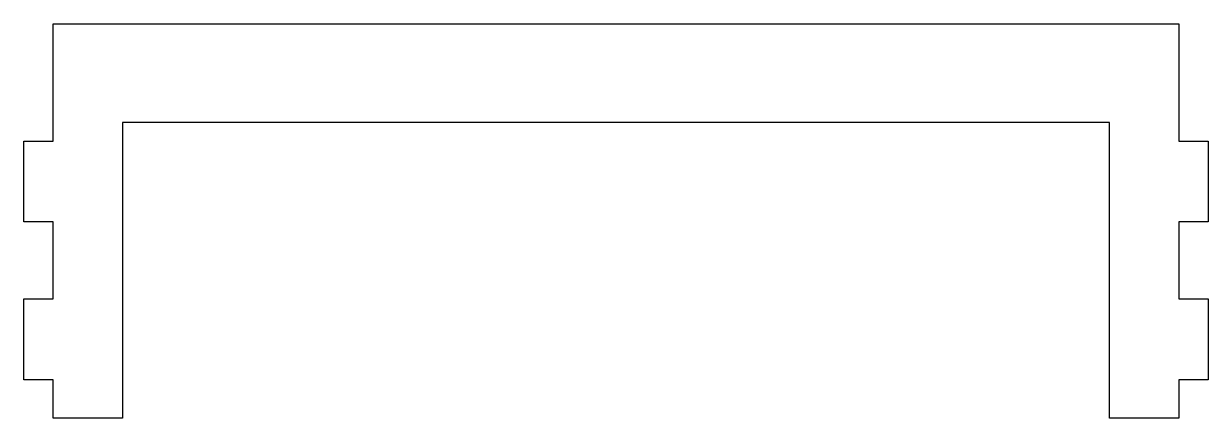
# Model space of a CAD drawing. Extents: x -60 to 60, y 0 to 40.
import ezdxf

# ---------------------------------------------------------------- set-up
doc = ezdxf.new("R2010")
doc.units = 0
doc.layers.add('Calque_1', color=7, linetype='CONTINUOUS')

msp = doc.modelspace()

# ---------------------------------------------------------------- linework, layer by layer
at = {"layer": 'Calque_1', "color": 7}
msp.add_lwpolyline([(57.000084, 40.000141), (57.000084, 28.100016), (59.999906, 28.100016), (59.999906, 19.900023), (57.000084, 19.900023), (57.000084, 12.100477), (59.999906, 12.100477), (59.999906, 3.900484), (57.000084, 3.900484), (57.000084, 0.000261), (49.999995, 0.000023), (49.999995, 30.000254), (-50.000101, 30.000254), (-50.000101, 0.000023), (-57.000182, 0.000023), (-57.000182, 3.900484), (-60.000002, 3.900484), (-60.000002, 12.100477), (-57.000182, 12.100477), (-57.000182, 19.900023), (-60.000002, 19.900023), (-60.000002, 28.100016), (-57.000182, 28.100016), (-57.000182, 30.792972), (-57.000182, 40.000141), (-0.000042, 40.000141)], close=True, dxfattribs=at)

doc.saveas('drawing.dxf')
